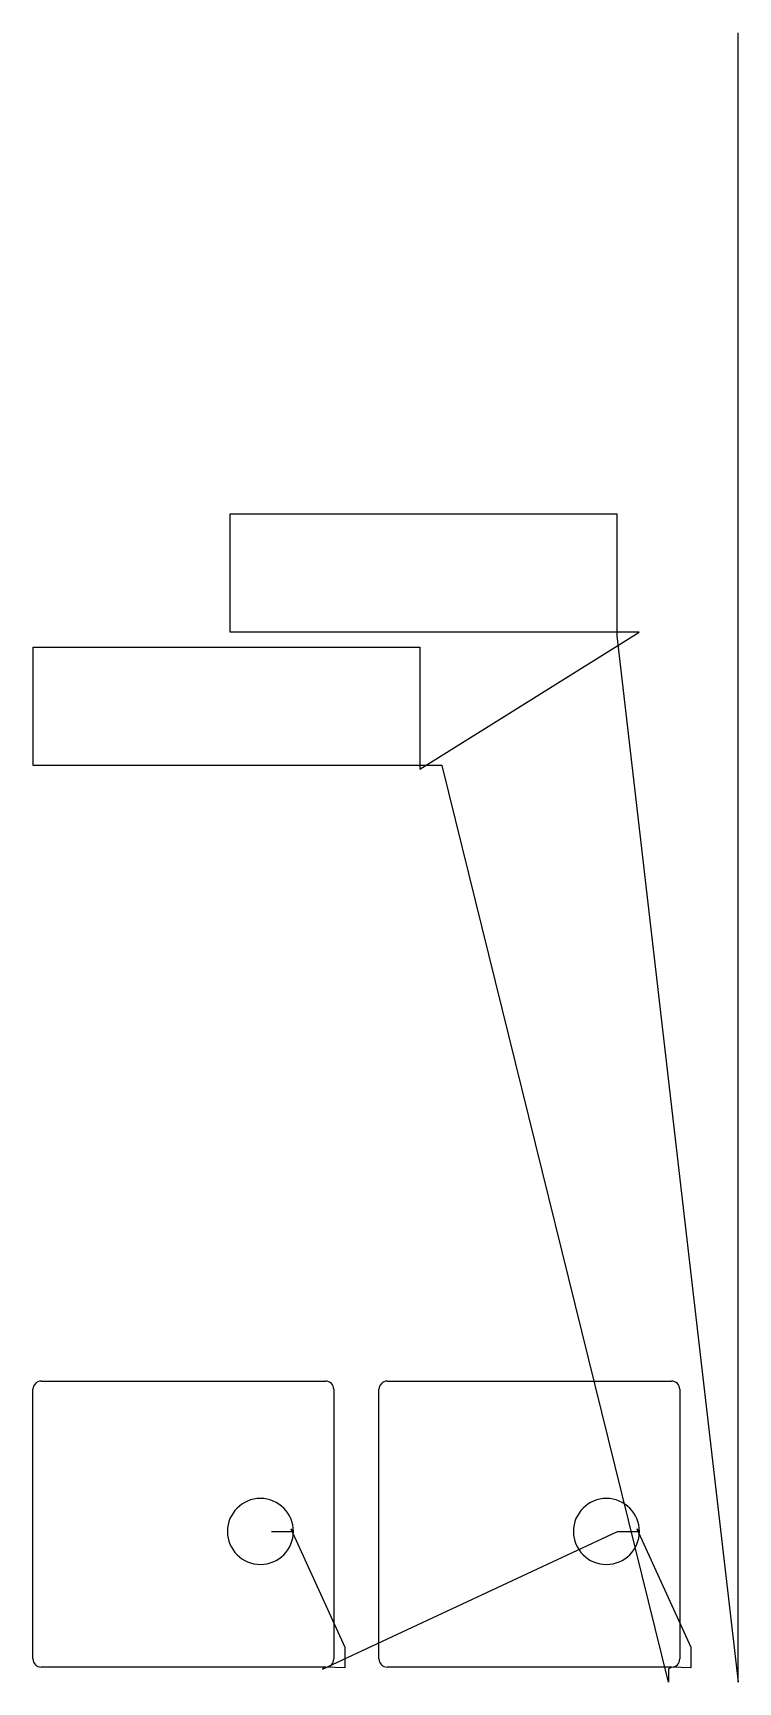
# Model space of a CAD drawing. Header units: metres. Extents: x 20 to 982, y 0 to 2250.
import ezdxf

# ---------------------------------------------------------------- set-up
doc = ezdxf.new("R2010")
doc.units = ezdxf.units.M

msp = doc.modelspace()

# ---------------------------------------------------------------- linework, layer by layer
at = {"layer": 'TOOL_0'}
for p, q in [((981.583, 2249.005), (981.583, 2250.005)), ((981.583, 1.005), (981.583, 2249.005)), ((289.042, 1432.42), (289.042, 1593.92)), ((289.042, 1593.92), (816.542, 1593.92)), ((816.542, 1593.92), (816.542, 1432.42)), ((816.542, 1432.42), (289.042, 1432.42)), ((547.738, 1245.532), (846.97, 1432.42)), ((846.97, 1432.42), (816.542, 1432.42)), ((816.542, 1432.42), (816.542, 1427.286)), ((816.542, 1427.286), (981.583, 0.005)), ((20.238, 1250.666), (20.238, 1412.166)), ((20.238, 1412.166), (547.738, 1412.166)), ((547.738, 1412.166), (547.738, 1250.666)), ((547.738, 1250.666), (20.238, 1250.666)), ((578.166, 1250.666), (547.738, 1250.666)), ((547.738, 1250.666), (547.738, 1245.532)), ((886.99, 0.004), (578.166, 1250.666)), ((31.312, 410.538), (419.312, 410.538)), ((503.106, 410.54), (891.106, 410.54)), ((20.212, 31.438), (20.212, 399.438)), ((430.412, 399.438), (430.412, 31.438)), ((492.006, 31.44), (492.006, 399.44)), ((902.206, 399.44), (902.206, 31.44)), ((345.313, 205.437), (375.313, 205.437)), ((375.313, 205.437), (371.777, 208.973)), ((371.777, 208.973), (445.548, 47.704)), ((415.196, 17.679), (817.107, 205.439)), ((817.107, 205.439), (847.107, 205.439)), ((847.107, 205.439), (843.571, 208.975)), ((843.571, 208.975), (917.342, 47.706)), ((445.548, 47.704), (445.548, 19.222)), ((917.342, 47.706), (917.342, 19.224)), ((419.312, 20.338), (31.312, 20.338)), ((419.312, 20.338), (415.196, 17.679)), ((445.548, 19.222), (419.312, 20.338)), ((891.106, 20.34), (503.106, 20.34)), ((891.106, 20.34), (886.99, 17.681)), ((886.99, 17.681), (886.99, 0.004)), ((917.342, 19.224), (891.106, 20.34)), ((981.583, 0.005), (981.583, 1.005)), ((981.583, 1.005), (981.583, 0.005)), ((981.583, 0.005), (981.583, 1.005))]:
    msp.add_line(p, q, dxfattribs=at)
for centre, radius, start, end in [((31.312, 399.438), 11.1, 90, 180), ((419.312, 399.438), 11.1, 0, 90), ((503.106, 399.44), 11.1, 90, 180), ((891.106, 399.44), 11.1, 0, 90), ((330.313, 205.437), 45, 0, 180), ((802.107, 205.439), 45, 0, 180), ((330.313, 205.437), 45, 180, 0), ((802.107, 205.439), 45, 180, 0), ((31.312, 31.438), 11.1, 180, 270), ((419.312, 31.438), 11.1, 270, 0), ((503.106, 31.44), 11.1, 180, 270), ((891.106, 31.44), 11.1, 270, 0)]:
    msp.add_arc(centre, radius, start, end, dxfattribs=at)

doc.saveas('drawing.dxf')
